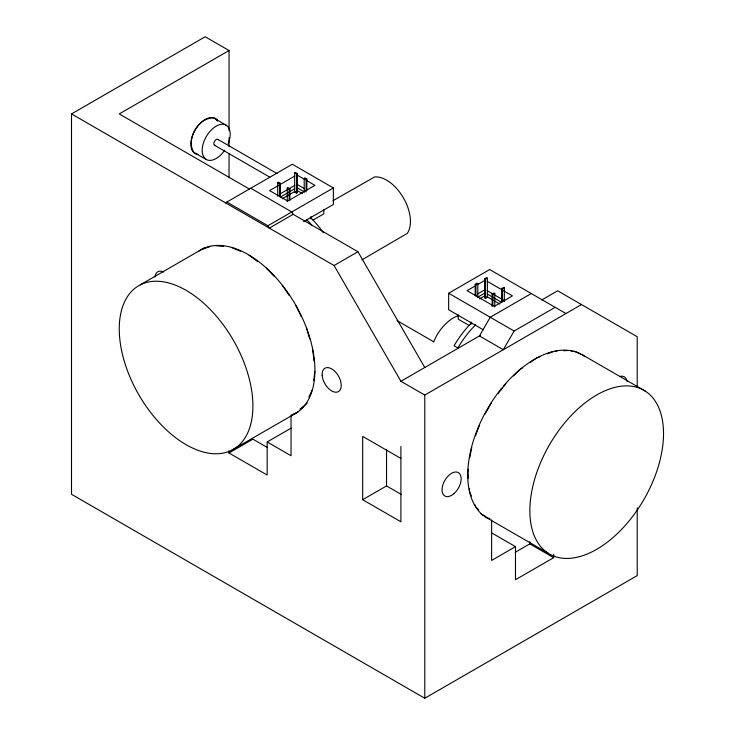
<?xml version="1.0" encoding="UTF-8"?>
<svg xmlns="http://www.w3.org/2000/svg" width="735" height="735" viewBox="0 0 735 735"><rect width="100%" height="100%" fill="white"/><g stroke="black" fill="none" stroke-linecap="round" stroke-linejoin="round"><path stroke-width="1.1" d="M294.652 192.111L294.652 172.817L295.369 172.403L297.28 173.506L297.28 192.8L296.563 193.213L294.652 192.111L295.369 191.697M296.563 193.213L296.563 173.919L297.28 173.506M400.906 458.456L362.667 436.379L362.667 499.708L400.906 521.786L400.906 446.467M553.675 554.263L553.675 557.681L529.806 543.9L529.806 541.621M312.246 389.816L308.911 397.185M468.25 469.261L467.827 472.55L468.351 478.237M469.757 457.685L471.76 447.486M313.707 380.666L314.846 371.35M475.499 435.736L479.597 424.94M433.659 341.775L436.59 335.675A33.755 19.487 -60 0 1 458.649 315.526M485.164 413.851L491.228 403.175M555.155 307.322L514.105 331.026L503.31 349.722L479.44 335.941L490.236 317.244L531.286 293.541M498.119 393.473L505.855 383.698M513.508 375.934L519.296 370.054L522.447 367.867M201.693 249.56L210.504 246.326M530.33 362.401L536.651 358.009L539.867 356.76M637.217 507.839L637.217 575.597L424.775 698.25L71.506 494.287L71.506 113.925L205.175 36.75L229.044 50.531L229.044 130.711M229.044 50.531L119.245 113.925L249.532 189.143M195.391 153.321L206.048 159.339M225.489 202.823L292.31 164.245L333.368 187.949L333.368 204.486L303.665 221.63M277.701 196.217L277.701 182.602L278.418 182.188L280.329 183.291L280.329 196.906M277.701 182.602L279.612 183.704L280.329 183.291M294.854 176.005L269.589 190.595L287.734 201.068L314.938 185.358L306.348 180.397M287.256 201.73L287.256 188.114L287.973 187.701L289.875 188.803L289.875 200.15M304.198 191.945L304.198 178.329L304.915 177.916L306.826 179.018L306.826 190.365M279.309 194.352L294.854 185.376M287.256 188.114L289.167 189.217L289.875 188.803M304.198 178.329L306.109 179.432L306.826 179.018M280.2 197.145L294.845 188.693M282.157 198.772L294.845 191.449M140.275 284.849L204.358 247.851M226.867 202.033L267.917 225.737L333.368 187.949M333.029 200.664L374.648 176.933A33.755 19.487 60 0 1 403.46 197.954A33.755 19.487 60 0 1 407.254 233.408L361.951 259.868M312.981 220.123L323.823 213.857L323.823 209.447M71.506 113.925L334.076 265.519L357.945 251.737L424.775 367.5M483.299 329.785L448.653 309.775L448.653 293.237L489.703 269.534L565.95 313.56M475.196 295.663L475.196 284.307L477.107 283.205L477.824 283.618L477.824 297.243M484.742 278.795L486.653 277.692L487.369 278.106L487.369 297.399L485.458 298.502L484.742 298.088L484.742 278.795L485.458 279.208L487.369 278.106M475.196 284.307L475.912 284.721L477.824 283.618M475.674 285.685L467.074 290.647L494.287 306.357L512.433 295.883L487.167 281.303M477.585 284.583L485.219 280.173L485.219 289.544L477.585 293.954M477.585 297.262L485.219 292.852L485.219 296.159M479.486 298.915L485.219 295.608M492.138 306.578L492.138 294.092L494.049 292.989L494.765 293.403L494.765 307.028M501.693 302.204L501.693 288.579L503.594 287.477L504.311 287.89L504.311 301.515M492.138 294.092L492.854 294.505L494.765 293.403M501.693 288.579L502.409 288.993L504.311 287.89M307.248 403.184L300.036 409.202L302.903 407.548M298.355 411.6L293.945 414.31L291.106 415.036M231.883 450.142A94.521 54.574 60 0 0 205.322 304.703A94.521 54.574 60 0 0 121.027 347.646A94.521 54.574 60 0 0 231.883 450.142L296.958 412.574M228.98 450.702L228.98 452.981L252.913 439.162L267.604 447.643M228.98 452.981L267.173 475.03L267.173 441.955L291.106 428.137M334.076 265.519L400.906 381.281L480.304 335.436M541.778 299.944L557.644 290.784L637.217 336.731L637.217 387.262M400.906 381.281L424.775 395.062L581.514 304.566M362.667 499.708L386.536 485.927L401.246 494.416M553.675 557.681L515.483 579.731L515.483 546.656L491.614 560.438L491.614 519.93M515.116 552.38L529.806 543.9M547.474 353.792L553.878 351.302L556.909 351.128M293.191 414.228L295.332 413.566A94.521 54.574 60 0 0 294.386 302.783A94.521 54.574 60 0 0 198.964 251.002M215.603 245.665L223.642 246.464M563.791 350.733L569.781 350.384L572.39 351.339M231.791 247.603L240.418 251.269M489.822 518.717L485.964 517.311L480.653 513.572M249.091 255.265L257.719 261.559M196.41 153.937L193.81 152.375C185.652 139.31 198.468 117.076 213.94 118.013L216.54 119.575L217.496 121.082M485.954 516.595L482.05 514.454A94.521 54.574 -60 0 1 501.849 388.016M294.652 172.817L296.563 173.919M304.437 179.294L296.802 174.884L296.802 184.255L304.437 188.665M487.167 290.674L504.66 300.771M487.176 293.982L501.821 302.443M217.863 139.402L277.168 173.644M487.176 296.738L499.864 304.069M486.653 296.986L487.369 297.399M304.437 191.973L296.802 187.563L296.802 190.87M582.258 354.729L645.358 391.158A94.521 54.574 -60 0 1 612.025 538.415A94.521 54.574 -60 0 1 532.682 486.882A94.521 54.574 -60 0 1 645.358 391.158M296.802 190.319L302.526 193.627M574.21 351.155L583.296 355.327L584.619 356.677M214.482 145.245L269.837 177.208M448.653 293.237L514.105 331.026M250.736 188.252L291.786 211.956L293.164 214.335L269.295 228.116L267.917 225.737M292.3 213.839L357.945 251.737M469.04 325.412L458.199 319.146L458.199 314.736M458.061 348.068L454.092 345.772A67.51 38.983 -60 0 1 471.76 322.647M396.983 320.598L433.815 341.867M484.925 516.714L548.025 553.143M491.614 532.875L515.483 546.656M267.173 441.955L291.042 455.737L291.042 416.019M215.327 118.914L226.306 125.317M266.382 268.1L274.421 276.59M282.304 285.345L289.204 295.452M478.687 509.851L475.766 506.847L474.856 504.605M295.957 305.714L301.258 316.739M306.412 327.81L309.738 338.991M471.383 496.033L469.573 491.586L469.316 488.738M312.834 350.218L313.964 360.83M502.409 288.993L502.409 301.479M492.854 294.505L492.854 305.861M485.458 279.208L485.458 298.502M475.912 284.721L475.912 296.076M471.016 321.967L471.016 324.264M424.775 395.062L424.775 698.25M386.536 449.737L386.536 485.927M311.006 216.678L311.006 218.966M306.109 179.432L306.109 191.918M289.167 189.217L289.167 200.563M279.612 183.704L279.612 196.19M229.044 137.583L229.044 146.752M229.044 153.624L229.044 177.677M619.495 376.586A13.506 7.8 -60 0 1 627.001 381.456M503.245 386.325A94.521 54.574 -60 0 1 553.216 351.532M555.311 351.064A94.521 54.574 -60 0 1 567.291 350.218M570.525 350.586A94.521 54.574 -60 0 1 580.779 353.967M155.021 277.021A13.506 7.8 60 0 1 163.703 272.005M198.018 154.433A20.258 11.696 -60 0 1 195.051 130.132A20.258 11.696 -60 0 1 217.578 120.549M306.449 219.48A67.51 38.983 60 0 1 312.219 225.571M310.271 217.275A67.51 38.983 60 0 1 323.363 232.756M457.905 347.977A67.51 38.983 -60 0 1 475.582 324.852M224.735 150.179A19.799 11.429 -60 0 1 202.63 154.24A19.799 11.429 -60 0 1 218.203 125.152A19.799 11.429 -60 0 1 228.135 143.83M215.557 145.346A3.372 1.948 -60 0 1 214.28 141.745A3.372 1.948 -60 0 1 218.24 139.751M322.169 375.319A13.506 7.8 60 0 0 337.126 392.104A13.506 7.8 60 0 0 335.766 372.287A13.506 7.8 60 0 0 322.169 375.319M454.074 493.534A13.506 7.8 -60 0 0 458.355 472.614A13.506 7.8 -60 0 0 442.378 486.781A13.506 7.8 -60 0 0 454.074 493.534"/></g></svg>
